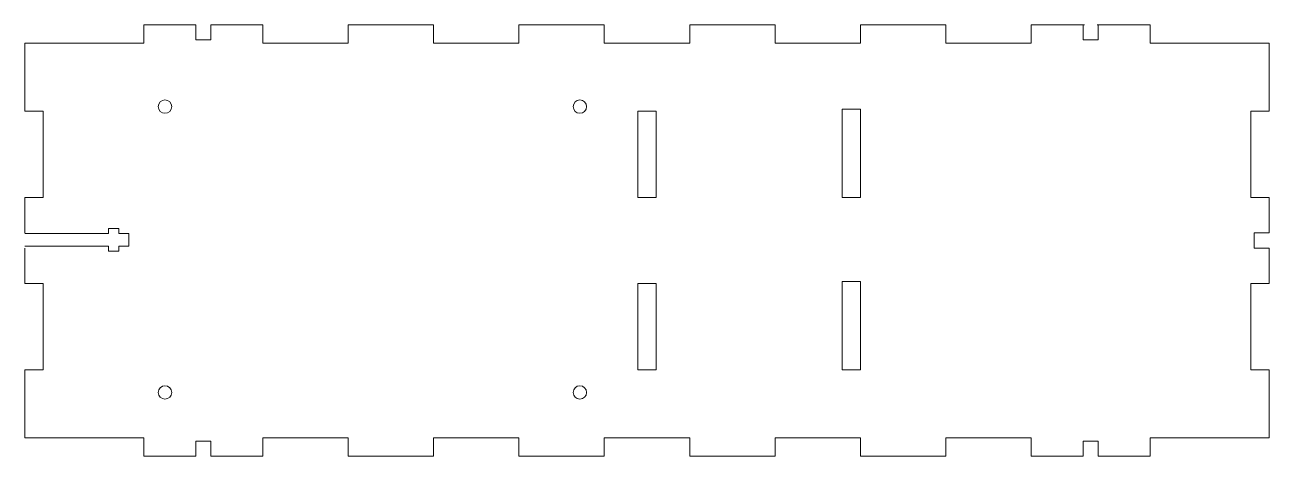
# Model space of a CAD drawing. Header units: inches. Extents: x 718 to 1024, y -931 to -825.
import ezdxf

# ---------------------------------------------------------------- set-up
doc = ezdxf.new("R2010")
doc.units = ezdxf.units.IN
doc.header["$MEASUREMENT"] = 0
doc.layers.add('Laser Cut', color=7, linetype='Continuous')

# ---------------------------------------------------------------- blocks, each defined once
blk = doc.blocks.new('block 2')
at = {"layer": 'Laser Cut', "lineweight": 0}
for points in [[(760.05, -825), (747.28, -825), (747.28, -829.5), (722.53, -829.5)], [(978.6, -825), (965.53, -825), (965.53, -829.5), (944.53, -829.5), (944.53, -825), (923.53, -825), (923.53, -829.5), (902.53, -829.5), (902.53, -825), (881.53, -825), (881.53, -829.5), (860.53, -829.5), (860.53, -825), (839.53, -825), (839.53, -829.5), (818.53, -829.5), (818.53, -825), (797.53, -825), (797.53, -829.5), (776.53, -829.5), (776.53, -825), (763.75, -825)], [(1019.53, -829.5), (994.78, -829.5), (994.78, -825), (981.7, -825)]]:
    blk.add_lwpolyline(points, dxfattribs=at)
blk = doc.blocks.new('block 3')
at = {"layer": 'Laser Cut', "lineweight": 0}
for points in [[(722.53, -926.5), (722.53, -926.5)], [(747.28, -926.5), (747.28, -926.5)], [(994.78, -926.5), (994.78, -926.5)], [(1019.53, -926.5), (1019.53, -926.5)], [(747.28, -931), (747.28, -931)], [(994.78, -931), (994.78, -931)]]:
    blk.add_lwpolyline(points, dxfattribs=at)
blk = doc.blocks.new('block 4')
at = {"layer": 'Laser Cut', "lineweight": 0}
for points in [[(760.05, -825), (760.05, -828.7), (763.75, -828.7), (763.75, -825)], [(978.3, -825), (978.3, -828.7), (982, -828.7), (982, -825)], [(994.78, -825), (994.78, -825)], [(1024.03, -829.5), (1024.03, -846.2), (1019.53, -846.2), (1019.53, -867.4), (1024.03, -867.4), (1024.03, -876.15), (1020.33, -876.15), (1020.33, -879.85), (1024.03, -879.85), (1024.03, -888.6), (1019.53, -888.6), (1019.53, -909.8), (1024.03, -909.8), (1024.03, -926.5), (994.78, -926.5), (994.78, -931), (982, -931), (982, -927.3), (978.3, -927.3), (978.3, -931), (965.53, -931), (965.53, -926.5), (944.53, -926.5), (944.53, -931), (923.53, -931), (923.53, -926.5), (902.53, -926.5), (902.53, -931), (881.53, -931), (881.53, -926.5), (860.53, -926.5), (860.53, -931), (839.53, -931), (839.53, -926.5), (818.53, -926.5), (818.53, -931), (797.53, -931), (797.53, -926.5), (776.53, -926.5), (776.53, -931), (763.75, -931), (763.75, -927.3), (760.05, -927.3), (760.05, -931), (747.28, -931), (747.28, -926.5), (718.03, -926.5), (718.03, -909.8), (722.53, -909.8), (722.53, -888.6), (718.03, -888.6), (718.03, -879.85)], [(718.03, -876.15), (718.03, -867.4), (722.53, -867.4), (722.53, -846.2), (718.03, -846.2), (718.03, -829.5)]]:
    blk.add_lwpolyline(points, dxfattribs=at)

msp = doc.modelspace()

# ---------------------------------------------------------------- linework, layer by layer
at = {"layer": 'Laser Cut', "lineweight": 0}
for points in [[(718.03, -829.5), (722.53, -829.5)], [(1019.53, -829.5), (1024.03, -829.5)], [(1019.53, -829.5), (1019.53, -829.5)], [(868.78, -867.4), (868.78, -846.2), (873.28, -846.2), (873.28, -867.4), (868.78, -867.4)], [(923.53, -867.4), (919.03, -867.4), (919.03, -845.71), (923.53, -845.71), (923.53, -867.4)], [(718.03, -879.41), (738.63, -879.41), (738.63, -880.66), (741.13, -880.66), (741.13, -879.41), (743.63, -879.41), (743.63, -876.31), (741.13, -876.31), (741.13, -875.06), (738.63, -875.06), (738.63, -876.31), (718.03, -876.31)], [(868.78, -909.8), (868.78, -888.6), (873.28, -888.6), (873.28, -909.8), (868.78, -909.8)], [(919.03, -909.8), (923.53, -909.8), (923.53, -888.11), (919.03, -888.11), (919.03, -909.8)]]:
    msp.add_lwpolyline(points, dxfattribs=at)
for points in [[(752.48, -843.44), (753.39, -843.44), (754.13, -844.18), (754.13, -845.09), (754.13, -846), (753.39, -846.74), (752.48, -846.74), (751.56, -846.74), (750.83, -846), (750.83, -845.09), (750.83, -844.18), (751.56, -843.44), (752.48, -843.44)], [(854.52, -843.44), (855.44, -843.44), (856.17, -844.18), (856.17, -845.09), (856.17, -846), (855.44, -846.74), (854.52, -846.74), (853.61, -846.74), (852.87, -846), (852.87, -845.09), (852.87, -844.18), (853.61, -843.44), (854.52, -843.44)], [(752.48, -913.7), (753.39, -913.7), (754.13, -914.44), (754.13, -915.35), (754.13, -916.26), (753.39, -917), (752.48, -917), (751.56, -917), (750.83, -916.26), (750.83, -915.35), (750.83, -914.44), (751.56, -913.7), (752.48, -913.7)], [(854.52, -913.7), (855.44, -913.7), (856.17, -914.44), (856.17, -915.35), (856.17, -916.26), (855.44, -917), (854.52, -917), (853.61, -917), (852.87, -916.26), (852.87, -915.35), (852.87, -914.44), (853.61, -913.7), (854.52, -913.7)]]:
    msp.add_open_spline(points, degree=3, knots=[0, 0, 0, 0, 1, 1, 1, 2, 2, 2, 3, 3, 3, 4, 4, 4, 4], dxfattribs=at)

# ---------------------------------------------------------------- block references
at = {"layer": 'Laser Cut'}
for name in ['block 4', 'block 2', 'block 3']:
    msp.add_blockref(name, (0, 0), dxfattribs=at)

doc.saveas('drawing.dxf')
